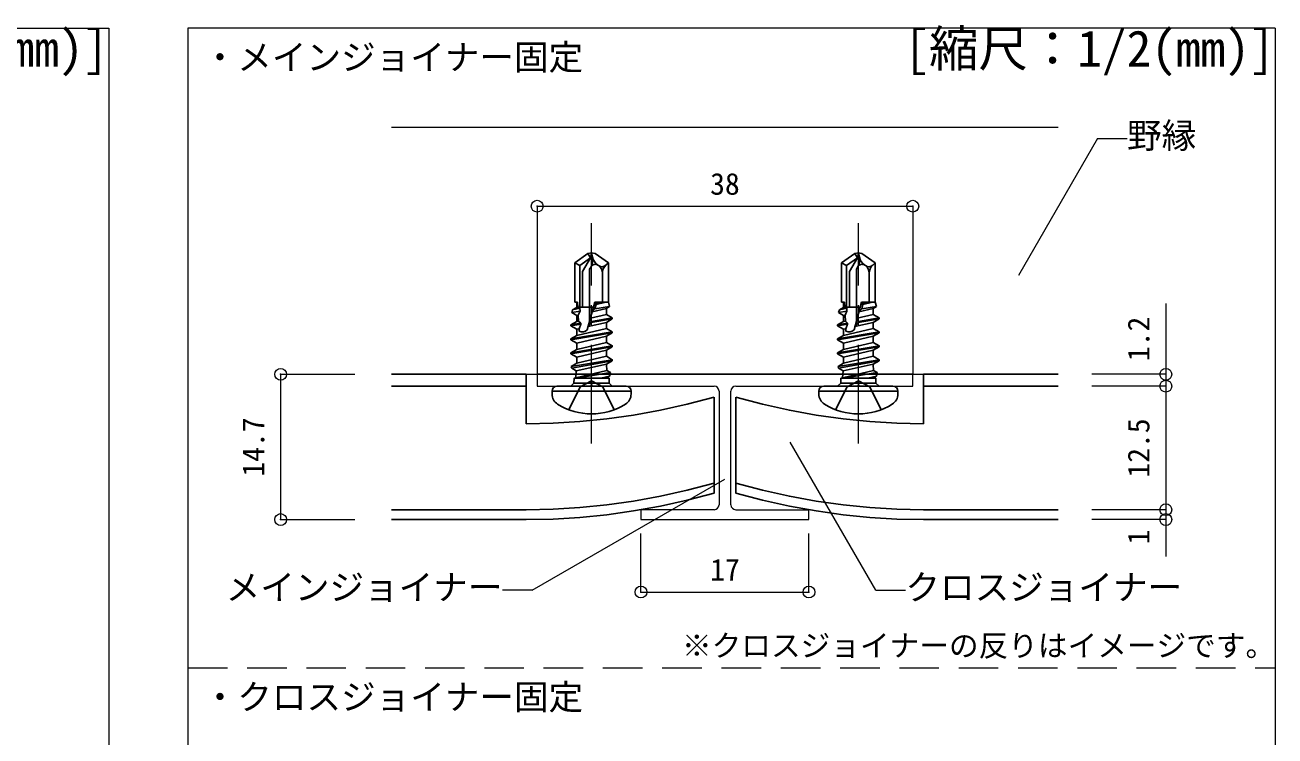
# Model space of a CAD drawing. Units: millimetres on the paper, enlarged 10 times, with parts at other scales. Extents: x -1950 to 1950, y -1347 to 1325.
# Drawn here: x -652 to -20, y 38 to 398 of the extents above; entities that cross this region are included whole.
import ezdxf
from ezdxf.enums import TextEntityAlignment as Align

# ---------------------------------------------------------------- set-up
doc = ezdxf.new("R2010")
doc.units = ezdxf.units.MM
doc.header["$LTSCALE"] = 10
doc.header["$PDMODE"] = 32
doc.header["$PDSIZE"] = 6
doc.linetypes.add('CHAIN1', pattern=[8, 5, -1, 1, -1])
doc.linetypes.add('DASHED2', pattern=[3, 2, -1])
for name, color, linetype, lineweight in [('1-0_中心線', 4, 'CHAIN1', 9), ('1-1_吊り材', 7, 'Continuous', 18), ('1-2_野縁受け', 3, 'Continuous', 18), ('1-3_野縁', 2, 'Continuous', 25), ('1-5_寸法', 4, 'Continuous', 9), ('1-6_文字', 7, 'Continuous', 18), ('1-C_ビス・アンカーボルト・強調図形', 2, 'Continuous', 25), ('F-3_野縁', 3, 'Continuous', 18)]:
    doc.layers.add(name, color=color, linetype=linetype, lineweight=lineweight)
doc.styles.add('ＭＳ ゴシック', font='')
doc.styles.get('ＭＳ ゴシック').set_extended_font_data('MS Gothic')

msp = doc.modelspace()

# ---------------------------------------------------------------- linework, layer by layer
at = {"layer": '1-0_中心線'}
for p, q in [((-365.77, 186.15), (-365.77, 297.65)), ((-230.77, 186.15), (-230.77, 297.65)), ((-393.27, 231.23), (-393.27, 221.15)), ((-203.27, 231.23), (-203.27, 221.15))]:
    msp.add_line(p, q, dxfattribs=at)
at = {"layer": '1-1_吊り材'}
for p, q in [((-466.91, 346.15), (-129.64, 346.15)), ((-466.91, 221.15), (-129.64, 221.15))]:
    msp.add_line(p, q, dxfattribs=at)
at = {"layer": '1-2_野縁受け'}
for p, q in [((-393.27, 221.15), (-393.27, 215.15)), ((-203.27, 221.15), (-393.27, 221.15)), ((-393.27, 215.15), (-366.27, 215.15)), ((-365.27, 215.15), (-303.77, 215.15)), ((-292.77, 215.15), (-231.27, 215.15)), ((-301.27, 212.65), (-301.27, 155.15)), ((-295.27, 155.15), (-295.27, 212.65)), ((-303.77, 152.65), (-340.77, 152.65)), ((-340.77, 152.65), (-340.77, 147.65)), ((-292.77, 152.65), (-255.77, 152.65)), ((-255.77, 147.65), (-255.77, 152.65)), ((-340.77, 147.65), (-255.77, 147.65))]:
    msp.add_line(p, q, dxfattribs=at)
msp.add_lwpolyline([(-230.27, 215.15), (-203.27, 215.15), (-203.27, 221.15)], dxfattribs=at)
for centre, start, end in [((-303.77, 212.65), 0, 90), ((-292.77, 212.65), 90, 180), ((-303.77, 155.15), 270, 0), ((-292.77, 155.15), 180, 270)]:
    msp.add_arc(centre, 2.5, start, end, dxfattribs=at)
at = {"layer": '1-3_野縁'}
for p, q in [((-466.91, 221.15), (-398.77, 221.15)), ((-466.91, 215.15), (-398.77, 215.15)), ((-398.77, 196.15), (-398.77, 221.15)), ((-197.77, 221.15), (-129.64, 221.15)), ((-197.77, 196.15), (-197.77, 221.15)), ((-197.77, 215.15), (-129.64, 215.15)), ((-317.35, 206.01), (-303.77, 209.57)), ((-303.77, 161.07), (-303.77, 209.57)), ((-292.77, 161.07), (-292.77, 209.57)), ((-344.49, 200.53), (-330.92, 203)), ((-330.92, 203), (-317.35, 206.01)), ((-398.77, 196.15), (-385.2, 196.43)), ((-385.2, 196.43), (-371.63, 197.25)), ((-371.63, 197.25), (-358.06, 198.62)), ((-358.06, 198.62), (-344.49, 200.53)), ((-317.35, 162.51), (-303.77, 166.07)), ((-344.49, 157.03), (-330.92, 159.5)), ((-330.92, 159.5), (-317.35, 162.51)), ((-317.35, 157.51), (-303.77, 161.07)), ((-466.91, 152.65), (-398.77, 152.65)), ((-398.77, 152.65), (-385.2, 152.93)), ((-385.2, 152.93), (-371.63, 153.75)), ((-371.63, 153.75), (-358.06, 155.12)), ((-358.06, 155.12), (-344.49, 157.03)), ((-358.06, 150.12), (-344.49, 152.03)), ((-344.49, 152.03), (-330.92, 154.5)), ((-330.92, 154.5), (-317.35, 157.51)), ((-197.77, 152.65), (-129.64, 152.65)), ((-466.91, 147.65), (-398.77, 147.65)), ((-398.77, 147.65), (-385.2, 147.93)), ((-385.2, 147.93), (-371.63, 148.75)), ((-371.63, 148.75), (-358.06, 150.12)), ((-197.77, 147.65), (-129.64, 147.65))]:
    msp.add_line(p, q, dxfattribs=at)
for points in [[(-197.77, 196.15), (-211.35, 196.43), (-224.92, 197.25), (-238.49, 198.62), (-252.06, 200.53), (-265.63, 203), (-279.2, 206.01), (-292.77, 209.57)], [(-197.77, 152.65), (-211.35, 152.93), (-224.92, 153.75), (-238.49, 155.12), (-252.06, 157.03), (-265.63, 159.5), (-279.2, 162.51), (-292.77, 166.07)], [(-197.77, 147.65), (-211.35, 147.93), (-224.92, 148.75), (-238.49, 150.12), (-252.06, 152.03), (-265.63, 154.5), (-279.2, 157.51), (-292.77, 161.07)]]:
    msp.add_lwpolyline(points, dxfattribs=at)
at = {"layer": '1-5_寸法'}
for p, q in [((-393.27, 306.23), (-203.27, 306.23)), ((-393.27, 306.23), (-393.27, 231.23)), ((-203.27, 306.23), (-203.27, 231.23)), ((-75.22, 257.05), (-75.22, 215.15)), ((-523.05, 221.15), (-523.05, 147.65)), ((-523.05, 221.15), (-485.55, 221.15)), ((-75.22, 221.15), (-112.72, 221.15)), ((-75.22, 215.15), (-112.72, 215.15)), ((-75.22, 215.15), (-75.22, 152.65)), ((-75.22, 152.65), (-112.72, 152.65)), ((-75.22, 152.65), (-75.22, 133.47)), ((-523.05, 147.65), (-485.55, 147.65)), ((-75.22, 147.65), (-112.72, 147.65)), ((-340.77, 110.99), (-340.77, 140.68)), ((-75.22, 133.47), (-75.22, 128.99))]:
    msp.add_line(p, q, dxfattribs=at)
msp.add_lwpolyline([(-340.77, 110.99), (-255.77, 110.99), (-255.77, 140.68)], dxfattribs=at)
at = {"layer": '1-5_寸法', "color": 7}
for p in [(-393.27, 306.23), (-203.27, 306.23), (-523.05, 221.15), (-75.22, 221.15), (-75.22, 215.15), (-75.22, 152.65), (-523.05, 147.65), (-75.22, 147.65), (-340.77, 110.99), (-255.77, 110.99)]:
    msp.add_point(p, dxfattribs=at)
at = {"layer": '1-6_文字'}
for p, q in [((-109.85, 340.48), (-149.83, 271.22)), ((-109.85, 340.48), (-94.85, 340.48)), ((-221.97, 111.91), (-265.26, 186.89)), ((-395.85, 111.91), (-298.41, 168.17)), ((-395.85, 111.91), (-410.85, 111.91)), ((-221.97, 111.91), (-206.97, 111.91))]:
    msp.add_line(p, q, dxfattribs=at)
at = {"layer": '1-C_ビス・アンカーボルト・強調図形'}
for p, q in [((-367.58, 282.25), (-374.27, 277.57)), ((-366.22, 280.16), (-371.77, 276.26)), ((-370.27, 273.13), (-366.22, 280.16)), ((-365.77, 282.65), (-367.58, 282.25)), ((-367.58, 282.25), (-366.22, 280.16)), ((-366.22, 280.16), (-365.77, 282.65)), ((-365.28, 280.45), (-365.77, 282.65)), ((-232.58, 282.25), (-239.27, 277.57)), ((-231.22, 280.16), (-236.77, 276.26)), ((-235.27, 273.13), (-231.22, 280.16)), ((-230.77, 282.65), (-232.58, 282.25)), ((-232.58, 282.25), (-231.22, 280.16)), ((-231.22, 280.16), (-230.77, 282.65)), ((-230.28, 280.45), (-230.77, 282.65)), ((-374.27, 257.65), (-374.27, 277.57)), ((-371.77, 276.26), (-374.27, 277.57)), ((-371.77, 276.26), (-371.77, 255.15)), ((-370.27, 273.13), (-370.27, 255.15)), ((-366.03, 275.63), (-366.77, 274.34)), ((-366.77, 274.34), (-366.77, 248.01)), ((-362.24, 276.16), (-362.58, 276.4)), ((-360.27, 272.39), (-360.27, 257.65)), ((-358.52, 276.41), (-357.27, 277.57)), ((-357.27, 257.65), (-357.27, 277.57)), ((-239.27, 257.65), (-239.27, 277.57)), ((-236.77, 276.26), (-239.27, 277.57)), ((-236.77, 276.26), (-236.77, 255.15)), ((-235.27, 273.13), (-235.27, 255.15)), ((-231.03, 275.63), (-231.77, 274.34)), ((-231.77, 274.34), (-231.77, 248.01)), ((-227.24, 276.16), (-227.58, 276.4)), ((-225.27, 272.39), (-225.27, 257.65)), ((-223.52, 276.41), (-222.27, 277.57)), ((-222.27, 257.65), (-222.27, 277.57)), ((-375.76, 252.42), (-375.39, 253.73)), ((-375.76, 252.42), (-371.6, 253.08)), ((-375.39, 253.73), (-373.27, 254.95)), ((-375.39, 253.73), (-371.68, 254.59)), ((-374.27, 257.65), (-372.85, 257.65)), ((-373.27, 254.95), (-373.27, 257.65)), ((-372.71, 255.08), (-373.27, 254.95)), ((-372.85, 257.65), (-372.71, 255.08)), ((-364.85, 255.15), (-372.72, 255.15)), ((-371.68, 254.59), (-372.71, 255.08)), ((-372.5, 251.17), (-371.6, 253.08)), ((-371.68, 254.59), (-371.6, 253.08)), ((-364.17, 257.65), (-367.94, 243.69)), ((-365.48, 252.82), (-358.27, 254.51)), ((-365.48, 252.82), (-364.05, 254.27)), ((-361.75, 257.65), (-364.33, 257.05)), ((-363.44, 256.52), (-364.33, 257.05)), ((-364.17, 257.65), (-357.27, 257.65)), ((-363.44, 256.52), (-364.05, 254.27)), ((-364.05, 254.27), (-356.65, 255.45)), ((-363.44, 256.52), (-358.59, 257.65)), ((-356.65, 255.45), (-358.27, 254.51)), ((-358.27, 251.42), (-358.27, 254.51)), ((-356.65, 255.45), (-357.27, 257.65)), ((-240.76, 252.42), (-240.39, 253.73)), ((-240.76, 252.42), (-236.6, 253.08)), ((-240.39, 253.73), (-238.27, 254.95)), ((-240.39, 253.73), (-236.68, 254.59)), ((-239.27, 257.65), (-237.85, 257.65)), ((-238.27, 254.95), (-238.27, 257.65)), ((-237.71, 255.08), (-238.27, 254.95)), ((-237.85, 257.65), (-237.71, 255.08)), ((-229.85, 255.15), (-237.72, 255.15)), ((-236.68, 254.59), (-237.71, 255.08)), ((-237.5, 251.17), (-236.6, 253.08)), ((-236.68, 254.59), (-236.6, 253.08)), ((-229.17, 257.65), (-232.94, 243.69)), ((-230.48, 252.82), (-223.27, 254.51)), ((-230.48, 252.82), (-229.05, 254.27)), ((-226.75, 257.65), (-229.33, 257.05)), ((-228.44, 256.52), (-229.33, 257.05)), ((-229.17, 257.65), (-222.27, 257.65)), ((-228.44, 256.52), (-229.05, 254.27)), ((-229.05, 254.27), (-221.65, 255.45)), ((-228.44, 256.52), (-223.59, 257.65)), ((-221.65, 255.45), (-223.27, 254.51)), ((-223.27, 251.42), (-223.27, 254.51)), ((-221.65, 255.45), (-222.27, 257.65)), ((-376.27, 246.17), (-373.27, 247.9)), ((-376.27, 246.17), (-371.27, 247.01)), ((-375.76, 252.42), (-373.27, 250.98)), ((-373.27, 250.98), (-372.5, 251.17)), ((-373.27, 247.9), (-373.27, 250.98)), ((-372.33, 248.12), (-373.27, 247.9)), ((-372.5, 251.17), (-372.33, 248.12)), ((-371.27, 247.01), (-372.33, 248.12)), ((-371.27, 247.01), (-371.24, 246.51)), ((-367.51, 245.29), (-358.27, 247.46)), ((-367.51, 245.29), (-365.9, 247.41)), ((-358.27, 251.42), (-366.37, 249.52)), ((-365.77, 247.93), (-366.37, 249.52)), ((-365.9, 247.41), (-355.27, 249.19)), ((-365.76, 247.93), (-365.9, 247.41)), ((-355.27, 249.19), (-358.27, 247.46)), ((-358.27, 244.37), (-358.27, 247.46)), ((-355.27, 249.19), (-355.27, 249.69)), ((-241.27, 246.17), (-238.27, 247.9)), ((-241.27, 246.17), (-236.27, 247.01)), ((-240.76, 252.42), (-238.27, 250.98)), ((-238.27, 250.98), (-237.5, 251.17)), ((-238.27, 247.9), (-238.27, 250.98)), ((-237.33, 248.12), (-238.27, 247.9)), ((-237.5, 251.17), (-237.33, 248.12)), ((-236.27, 247.01), (-237.33, 248.12)), ((-236.27, 247.01), (-236.24, 246.51)), ((-232.51, 245.29), (-223.27, 247.46)), ((-232.51, 245.29), (-230.9, 247.41)), ((-223.27, 251.42), (-231.37, 249.52)), ((-230.77, 247.93), (-231.37, 249.52)), ((-230.9, 247.41), (-220.27, 249.19)), ((-230.76, 247.93), (-230.9, 247.41)), ((-220.27, 249.19), (-223.27, 247.46)), ((-223.27, 244.37), (-223.27, 247.46)), ((-220.27, 249.19), (-220.27, 249.69)), ((-376.27, 245.67), (-371.24, 246.51)), ((-376.27, 245.67), (-376.27, 246.17)), ((-376.27, 245.67), (-373.27, 243.93)), ((-376.27, 238.62), (-355.27, 242.14)), ((-376.27, 239.12), (-373.27, 240.85)), ((-358.27, 244.37), (-373.27, 240.85)), ((-373.27, 243.93), (-372.11, 244.21)), ((-373.27, 240.85), (-373.27, 243.93)), ((-373.27, 236.88), (-358.27, 240.41)), ((-372.11, 244.21), (-371.24, 246.51)), ((-372.11, 244.21), (-372.04, 242.98)), ((-355.27, 242.14), (-358.27, 240.41)), ((-358.27, 237.32), (-358.27, 240.41)), ((-355.27, 242.14), (-355.27, 242.64)), ((-241.27, 245.67), (-236.24, 246.51)), ((-241.27, 245.67), (-241.27, 246.17)), ((-241.27, 245.67), (-238.27, 243.93)), ((-241.27, 238.62), (-220.27, 242.14)), ((-241.27, 239.12), (-238.27, 240.85)), ((-223.27, 244.37), (-238.27, 240.85)), ((-238.27, 243.93), (-237.11, 244.21)), ((-238.27, 240.85), (-238.27, 243.93)), ((-238.27, 236.88), (-223.27, 240.41)), ((-237.11, 244.21), (-236.24, 246.51)), ((-237.11, 244.21), (-237.04, 242.98)), ((-220.27, 242.14), (-223.27, 240.41)), ((-223.27, 237.32), (-223.27, 240.41)), ((-220.27, 242.14), (-220.27, 242.64)), ((-376.27, 238.62), (-376.27, 239.12)), ((-376.27, 238.62), (-373.27, 236.88)), ((-376.27, 231.57), (-355.27, 235.09)), ((-358.27, 237.32), (-373.27, 233.8)), ((-373.27, 233.8), (-373.27, 236.88)), ((-355.27, 235.09), (-358.27, 233.36)), ((-355.27, 235.09), (-355.27, 235.59)), ((-241.27, 238.62), (-241.27, 239.12)), ((-241.27, 238.62), (-238.27, 236.88)), ((-241.27, 231.57), (-220.27, 235.09)), ((-223.27, 237.32), (-238.27, 233.8)), ((-238.27, 233.8), (-238.27, 236.88)), ((-220.27, 235.09), (-223.27, 233.36)), ((-220.27, 235.09), (-220.27, 235.59)), ((-376.27, 232.07), (-373.27, 233.8)), ((-376.27, 231.57), (-376.27, 232.07)), ((-376.27, 231.57), (-373.27, 229.83)), ((-375.82, 224.25), (-355.27, 228.04)), ((-373.27, 229.83), (-358.27, 233.36)), ((-358.27, 230.27), (-373.27, 226.75)), ((-373.27, 226.75), (-373.27, 229.83)), ((-358.27, 230.27), (-358.27, 233.36)), ((-355.27, 228.04), (-358.27, 226.31)), ((-355.27, 228.04), (-355.27, 228.54)), ((-241.27, 232.07), (-238.27, 233.8)), ((-241.27, 231.57), (-241.27, 232.07)), ((-241.27, 231.57), (-238.27, 229.83)), ((-240.82, 224.25), (-220.27, 228.04)), ((-238.27, 229.83), (-223.27, 233.36)), ((-223.27, 230.27), (-238.27, 226.75)), ((-238.27, 226.75), (-238.27, 229.83)), ((-223.27, 230.27), (-223.27, 233.36)), ((-220.27, 228.04), (-223.27, 226.31)), ((-220.27, 228.04), (-220.27, 228.54)), ((-376.03, 225.16), (-373.27, 226.75)), ((-375.82, 224.25), (-376.03, 225.16)), ((-375.82, 224.25), (-373.5, 222.92)), ((-358.06, 223.1), (-373.75, 219.42)), ((-373.75, 219.42), (-373.5, 222.92)), ((-373.5, 222.92), (-358.27, 226.31)), ((-358.27, 226.2), (-358.27, 226.31)), ((-358.06, 223.1), (-358.27, 226.2)), ((-356.68, 220.18), (-356.25, 222.05)), ((-241.03, 225.16), (-238.27, 226.75)), ((-240.82, 224.25), (-241.03, 225.16)), ((-240.82, 224.25), (-238.5, 222.92)), ((-223.06, 223.1), (-238.75, 219.42)), ((-238.75, 219.42), (-238.5, 222.92)), ((-238.5, 222.92), (-223.27, 226.31)), ((-223.27, 226.2), (-223.27, 226.31)), ((-223.06, 223.1), (-223.27, 226.2)), ((-221.68, 220.18), (-221.25, 222.05)), ((-348.27, 215.15), (-383.27, 215.15)), ((-376.27, 215.15), (-374.69, 216.74)), ((-374.69, 216.74), (-356.86, 216.74)), ((-365.77, 217.88), (-371.5, 214.84)), ((-365.77, 217.88), (-360.05, 214.84)), ((-361, 219.15), (-356.68, 220.18)), ((-359.33, 219.15), (-357.81, 219.53)), ((-356.68, 220.18), (-357.81, 219.53)), ((-357.78, 219.15), (-357.81, 219.53)), ((-356.92, 219.15), (-356.86, 216.74)), ((-355.27, 215.15), (-356.86, 216.74)), ((-213.27, 215.15), (-248.27, 215.15)), ((-241.27, 215.15), (-239.69, 216.74)), ((-239.69, 216.74), (-221.86, 216.74)), ((-230.77, 217.88), (-236.5, 214.84)), ((-230.77, 217.88), (-225.05, 214.84)), ((-226, 219.15), (-221.68, 220.18)), ((-224.33, 219.15), (-222.81, 219.53)), ((-221.68, 220.18), (-222.81, 219.53)), ((-222.78, 219.15), (-222.81, 219.53)), ((-221.92, 219.15), (-221.86, 216.74)), ((-220.27, 215.15), (-221.86, 216.74)), ((-345.77, 212.65), (-385.77, 212.65)), ((-385.77, 212.65), (-385.77, 211.15)), ((-377.27, 203.26), (-371.5, 214.84)), ((-354.27, 203.26), (-360.05, 214.84)), ((-345.77, 212.65), (-345.77, 211.15)), ((-210.77, 212.65), (-250.77, 212.65)), ((-250.77, 212.65), (-250.77, 211.15)), ((-242.27, 203.26), (-236.5, 214.84)), ((-219.27, 203.26), (-225.05, 214.84)), ((-210.77, 212.65), (-210.77, 211.15))]:
    msp.add_line(p, q, dxfattribs=at)
at = {"layer": '1-C_ビス・アンカーボルト・強調図形', "color": 3, "lineweight": 18}
for p, q in [((-230.77, 216.15), (-231.27, 215.15)), ((-230.27, 215.15), (-230.77, 216.15))]:
    msp.add_line(p, q, dxfattribs=at)
at = {"layer": '1-C_ビス・アンカーボルト・強調図形'}
for points in [[(-357.27, 277.57), (-363.97, 282.25), (-365.77, 282.65)], [(-222.27, 277.57), (-228.97, 282.25), (-230.77, 282.65)], [(-365.77, 247.93), (-355.27, 249.69), (-358.27, 251.42)], [(-230.77, 247.93), (-220.27, 249.69), (-223.27, 251.42)], [(-376.27, 239.12), (-355.27, 242.64), (-358.27, 244.37)], [(-241.27, 239.12), (-220.27, 242.64), (-223.27, 244.37)], [(-376.27, 232.07), (-355.27, 235.59), (-358.27, 237.32)], [(-241.27, 232.07), (-220.27, 235.59), (-223.27, 237.32)], [(-376.03, 225.16), (-355.27, 228.54), (-358.27, 230.27)], [(-241.03, 225.16), (-220.27, 228.54), (-223.27, 230.27)], [(-373.34, 219.15), (-356.25, 222.05), (-358.06, 223.1)], [(-238.34, 219.15), (-221.25, 222.05), (-223.06, 223.1)], [(-356.92, 219.15), (-374.62, 219.15), (-374.69, 216.74)], [(-221.92, 219.15), (-239.62, 219.15), (-239.69, 216.74)]]:
    msp.add_lwpolyline(points, dxfattribs=at)
at = {"layer": '1-C_ビス・アンカーボルト・強調図形', "color": 3, "lineweight": 18}
msp.add_lwpolyline([(-366.27, 215.15), (-365.77, 216.15), (-365.27, 215.15)], dxfattribs=at)
at = {"layer": '1-C_ビス・アンカーボルト・強調図形'}
for centre, radius, start, end in [((-371.85, 278.99), 6.72, 330, 12.5), ((-358.72, 281.9), 6.72, 192.5, 235), ((-236.85, 278.99), 6.72, 330, 12.5), ((-223.72, 281.9), 6.72, 192.5, 235), ((-363.95, 274.44), 2.4, 55, 150), ((-364.88, 272.39), 4.61, 0, 55), ((-360.53, 278.59), 2.97, 235, 312.84567), ((-354.78, 272.39), 5.49, 132.84567, 180), ((-228.95, 274.44), 2.4, 55, 150), ((-229.88, 272.39), 4.61, 0, 55), ((-225.53, 278.59), 2.97, 235, 312.84567), ((-219.78, 272.39), 5.49, 132.84567, 180), ((-370.52, 246.4), 3.75, 246.07927, 313.54462), ((-235.52, 246.4), 3.75, 246.07927, 313.54462), ((-383.27, 212.65), 2.5, 90, 180), ((-348.27, 212.65), 2.5, 0, 90), ((-248.27, 212.65), 2.5, 90, 180), ((-213.27, 212.65), 2.5, 0, 90), ((-379.77, 211.15), 6, 180, 238.10921), ((-351.77, 211.15), 6, 301.89079, 0), ((-244.77, 211.15), 6, 180, 238.10921), ((-216.77, 211.15), 6, 301.89079, 0), ((-365.77, 233.65), 32.5, 238.10921, 301.89079), ((-230.77, 233.65), 32.5, 238.10921, 301.89079)]:
    msp.add_arc(centre, radius, start, end, dxfattribs=at)
at = {"layer": 'F-3_野縁'}
for p, q in [((-1910, 396.37), (-610, 396.37)), ((-20, 396.37), (-570, 396.37)), ((-570, 396.37), (-570, -540)), ((-20, 396.37), (-20, -540))]:
    msp.add_line(p, q, dxfattribs=at)
at = {"layer": 'F-3_野縁', "linetype": 'DASHED2'}
msp.add_line((-570, 72.65), (-20, 72.65), dxfattribs=at)
at = {"layer": 'F-3_野縁'}
msp.add_lwpolyline([(-610, 396.37), (-610, -540), (-1910, -540)], dxfattribs=at)

# ---------------------------------------------------------------- texts
at = {"layer": '1-5_寸法', "style": 'ＭＳ ゴシック'}
for s, p in [('38', (-305.77, 308.73)), ('17', (-305.77, 113.49))]:
    msp.add_text(s, height=11, dxfattribs=at).set_placement(p, align=Align.BOTTOM_LEFT)
for s, p in [('1.2', (-80.22, 227.85)), ('14.7', (-528.05, 169.4)), ('12.5', (-80.22, 168.9)), ('1', (-80.22, 135.11))]:
    msp.add_text(s, height=11, rotation=90, dxfattribs=at).set_placement(p, align=Align.BOTTOM_LEFT)
at = {"layer": '1-6_文字', "style": 'ＭＳ ゴシック'}
for s, height, p in [('・メインジョイナー固定', 12.83, (-562.5, 371.37)), ('野縁', 12.83, (-94.85, 331.73)), ('メインジョイナー', 12.83, (-550.85, 103.16)), ('クロスジョイナー', 12.83, (-206.97, 103.16)), ('※クロスジョイナーの反りはイメージです。', 11, (-320, 75.11)), ('・クロスジョイナー固定', 12.83, (-562.5, 47.65))]:
    msp.add_text(s, height=height, dxfattribs=at).set_placement(p, align=Align.BOTTOM_LEFT)
at = {"layer": 'F-3_野縁', "color": 7, "style": 'ＭＳ ゴシック'}
for s, p in [('[縮尺：1/30(mm)]', (-810, 371.37)), ('[縮尺：1/2(mm)]', (-207.5, 371.37))]:
    msp.add_text(s, height=18.33, dxfattribs=at).set_placement(p, align=Align.BOTTOM_LEFT)

doc.saveas('drawing.dxf')
